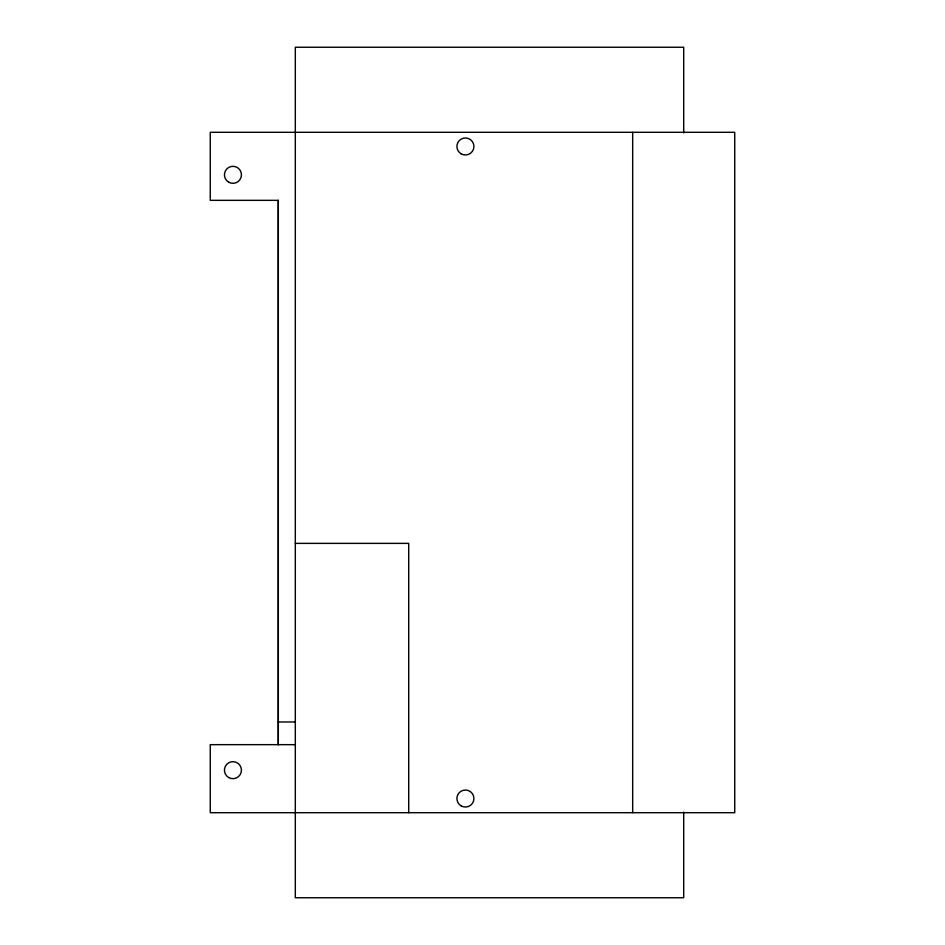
<?xml version="1.0" encoding="UTF-8"?>
<svg xmlns="http://www.w3.org/2000/svg" width="945" height="945" viewBox="0 0 945 945"><rect width="100%" height="100%" fill="white"/><g stroke="black" fill="none" stroke-linecap="round" stroke-linejoin="round"><path stroke-width="1.42" d="M278.302 200.34L278.302 744.66L278.302 200.34L210.262 200.34L210.262 132.3L734.737 132.3L734.737 812.7L210.262 812.7L210.262 744.66L295.312 744.66M295.312 543.375L408.712 543.375L408.712 812.7M278.397 721.98L295.312 721.98M683.707 132.891L683.707 47.25L295.312 47.25L295.312 897.75L683.707 897.75L683.707 812.109M632.678 132.3L632.678 812.7M461.16 153.846A8.505 8.505 0 0 0 473.917 146.475A8.505 8.505 0 0 0 461.16 139.104A8.505 8.505 0 0 0 461.16 153.846M461.16 805.896A8.505 8.505 0 0 0 473.917 798.525A8.505 8.505 0 0 0 461.16 791.154A8.505 8.505 0 0 0 461.16 805.896M228.69 777.546A8.505 8.505 0 0 0 241.447 770.175A8.505 8.505 0 0 0 228.69 762.804A8.505 8.505 0 0 0 228.69 777.546M228.69 182.196A8.505 8.505 0 0 0 241.447 174.825A8.505 8.505 0 0 0 228.69 167.454A8.505 8.505 0 0 0 228.69 182.196"/></g></svg>
